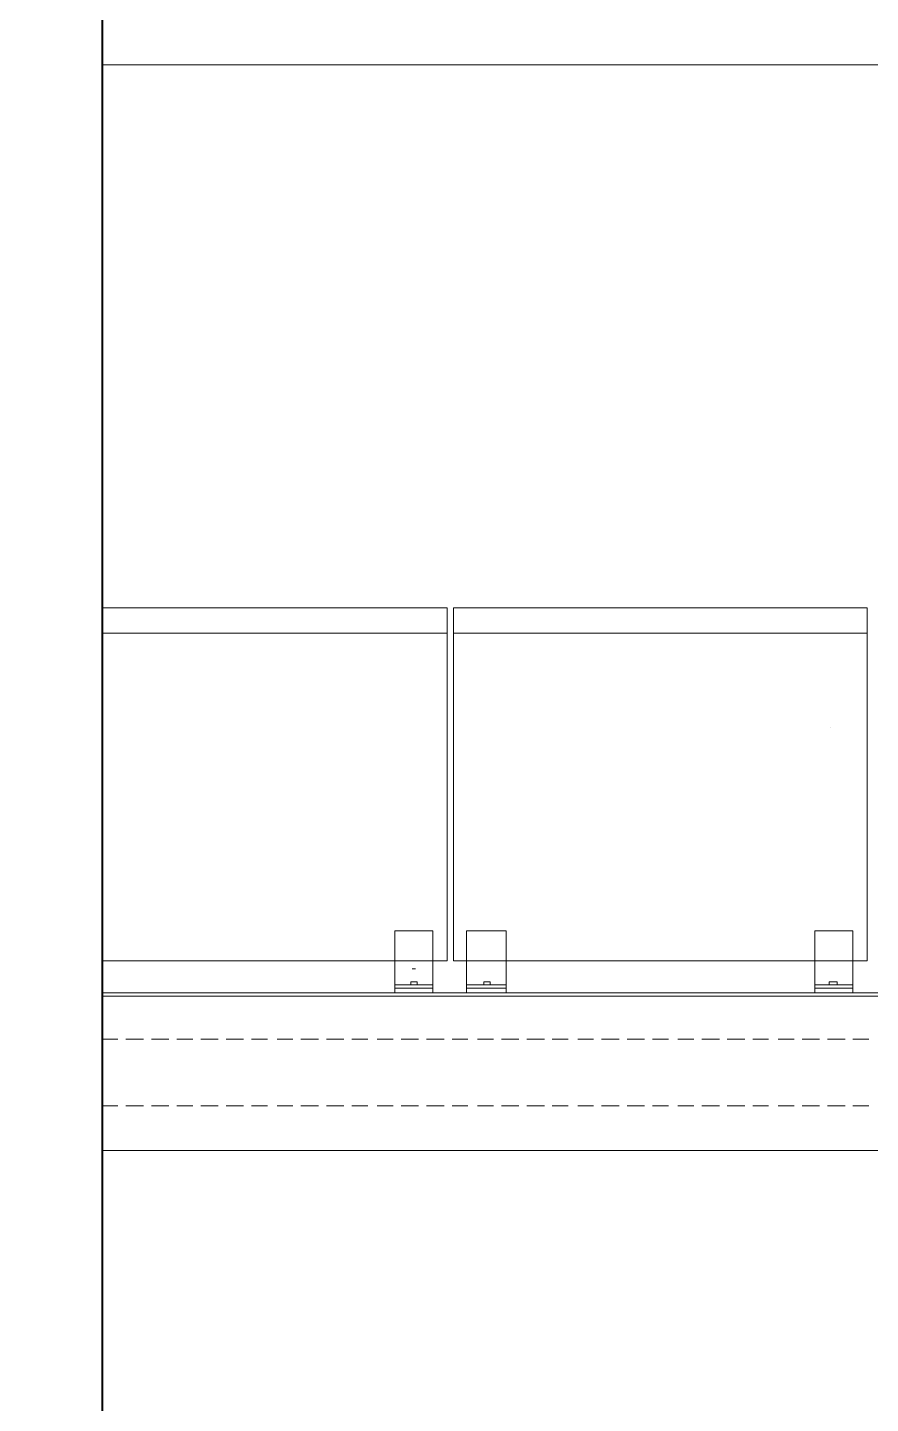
# Model space of a CAD drawing. Header units: millimetres. Extents: x 182 to 575, y -105 to 95.
# Drawn here: x 272.762 to 275.285, y 79.068 to 83.185 of the extents above; entities that cross this region are included whole.
import ezdxf

# ---------------------------------------------------------------- set-up
doc = ezdxf.new("R2010")
doc.units = ezdxf.units.MM
doc.header["$MEASUREMENT"] = 0
doc.layers.add('PDF_Geometry', color=7, linetype='Continuous')

msp = doc.modelspace()

# ---------------------------------------------------------------- linework, layer by layer
at = {"layer": 'PDF_Geometry', "lineweight": 40}
msp.add_lwpolyline([(272.7326, 66.4062), (272.7326, 83.5396), (272.985, 83.5396), (272.985, 66.4062)], dxfattribs=at)
at = {"layer": 'PDF_Geometry', "lineweight": 20}
for points in [[(277.6802, 83.0729), (272.985, 83.0729)], [(274.0183, 81.3729), (274.0183, 81.4491), (272.985, 81.4491)], [(274.0183, 81.4491), (274.0183, 81.3729), (272.985, 81.3729)], [(275.2754, 81.4491), (275.2754, 81.3729)], [(277.6802, 80.2872), (272.985, 80.2872)], [(277.6802, 79.8253), (272.985, 79.8253)]]:
    msp.add_lwpolyline(points, dxfattribs=at)
msp.add_lwpolyline([(274.0373, 81.4491), (274.0373, 81.3729), (275.2754, 81.3729), (275.2754, 81.4491)], close=True, dxfattribs=at)
at = {"layer": 'PDF_Geometry', "lineweight": 13}
for points in [[(272.985, 81.3729), (274.0183, 81.3729), (274.0183, 80.392), (272.985, 80.392)], [(274.0373, 81.3729), (275.2754, 81.3729), (275.2754, 80.392), (274.0373, 80.392)], [(273.9278, 80.3301), (273.9088, 80.3301), (273.9088, 80.3205), (273.9278, 80.3205)], [(274.1278, 80.3301), (274.1469, 80.3301), (274.1469, 80.3205), (274.1278, 80.3205)], [(275.185, 80.3301), (275.1612, 80.3301), (275.1612, 80.3205), (275.185, 80.3205)]]:
    msp.add_lwpolyline(points, close=True, dxfattribs=at)
for points in [[(275.1659, 81.092), (275.1659, 81.092)], [(273.8612, 80.2967), (273.8612, 80.4824), (273.9754, 80.4824), (273.9754, 80.2967)], [(274.1945, 80.2967), (274.1945, 80.4824), (274.0754, 80.4824), (274.0754, 80.2967)], [(275.1183, 80.2967), (275.1183, 80.4824), (275.2326, 80.4824), (275.2326, 80.2967)], [(273.9135, 80.3681), (273.9231, 80.3681)], [(273.8612, 80.3205), (273.9754, 80.3205)], [(274.1945, 80.3205), (274.0754, 80.3205)], [(275.1183, 80.3205), (275.2326, 80.3205)], [(277.6802, 80.2967), (272.985, 80.2967)], [(273.8612, 80.311), (273.9754, 80.311)], [(274.1945, 80.311), (274.0754, 80.311)], [(275.1183, 80.311), (275.2326, 80.311)], [(273.0326, 80.1586), (272.985, 80.1586)], [(273.1088, 80.1586), (273.0564, 80.1586)], [(273.185, 80.1586), (273.1326, 80.1586)], [(273.2564, 80.1586), (273.2088, 80.1586)], [(273.3326, 80.1586), (273.2802, 80.1586)], [(273.4088, 80.1586), (273.3564, 80.1586)], [(273.4802, 80.1586), (273.4326, 80.1586)], [(273.5564, 80.1586), (273.5088, 80.1586)], [(273.6326, 80.1586), (273.5802, 80.1586)], [(273.7088, 80.1586), (273.6564, 80.1586)], [(273.7802, 80.1586), (273.7326, 80.1586)], [(273.8564, 80.1586), (273.8088, 80.1586)], [(273.9326, 80.1586), (273.8802, 80.1586)], [(274.0088, 80.1586), (273.9564, 80.1586)], [(274.0802, 80.1586), (274.0326, 80.1586)], [(274.1564, 80.1586), (274.1088, 80.1586)], [(274.2326, 80.1586), (274.1802, 80.1586)], [(274.3088, 80.1586), (274.2564, 80.1586)], [(274.3802, 80.1586), (274.3326, 80.1586)], [(274.4564, 80.1586), (274.4088, 80.1586)], [(274.5326, 80.1586), (274.4802, 80.1586)], [(274.6088, 80.1586), (274.5564, 80.1586)], [(274.6802, 80.1586), (274.6326, 80.1586)], [(274.7564, 80.1586), (274.7088, 80.1586)], [(274.8326, 80.1586), (274.7802, 80.1586)], [(274.9088, 80.1586), (274.8564, 80.1586)], [(274.9802, 80.1586), (274.9326, 80.1586)], [(275.0564, 80.1586), (275.0088, 80.1586)], [(275.1326, 80.1586), (275.0802, 80.1586)], [(275.2088, 80.1586), (275.1564, 80.1586)], [(275.2802, 80.1586), (275.2326, 80.1586)], [(273.0326, 79.9586), (272.985, 79.9586)], [(273.1088, 79.9586), (273.0564, 79.9586)], [(273.185, 79.9586), (273.1326, 79.9586)], [(273.2564, 79.9586), (273.2088, 79.9586)], [(273.3326, 79.9586), (273.2802, 79.9586)], [(273.4088, 79.9586), (273.3564, 79.9586)], [(273.4802, 79.9586), (273.4326, 79.9586)], [(273.5564, 79.9586), (273.5088, 79.9586)], [(273.6326, 79.9586), (273.5802, 79.9586)], [(273.7088, 79.9586), (273.6564, 79.9586)], [(273.7802, 79.9586), (273.7326, 79.9586)], [(273.8564, 79.9586), (273.8088, 79.9586)], [(273.9326, 79.9586), (273.8802, 79.9586)], [(274.0088, 79.9586), (273.9564, 79.9586)], [(274.0802, 79.9586), (274.0326, 79.9586)], [(274.1564, 79.9586), (274.1088, 79.9586)], [(274.2326, 79.9586), (274.1802, 79.9586)], [(274.3088, 79.9586), (274.2564, 79.9586)], [(274.3802, 79.9586), (274.3326, 79.9586)], [(274.4564, 79.9586), (274.4088, 79.9586)], [(274.5326, 79.9586), (274.4802, 79.9586)], [(274.6088, 79.9586), (274.5564, 79.9586)], [(274.6802, 79.9586), (274.6326, 79.9586)], [(274.7564, 79.9586), (274.7088, 79.9586)], [(274.8326, 79.9586), (274.7802, 79.9586)], [(274.9088, 79.9586), (274.8564, 79.9586)], [(274.9802, 79.9586), (274.9326, 79.9586)], [(275.0564, 79.9586), (275.0088, 79.9586)], [(275.1326, 79.9586), (275.0802, 79.9586)], [(275.2088, 79.9586), (275.1564, 79.9586)], [(275.2802, 79.9586), (275.2326, 79.9586)]]:
    msp.add_lwpolyline(points, dxfattribs=at)

doc.saveas('drawing.dxf')
